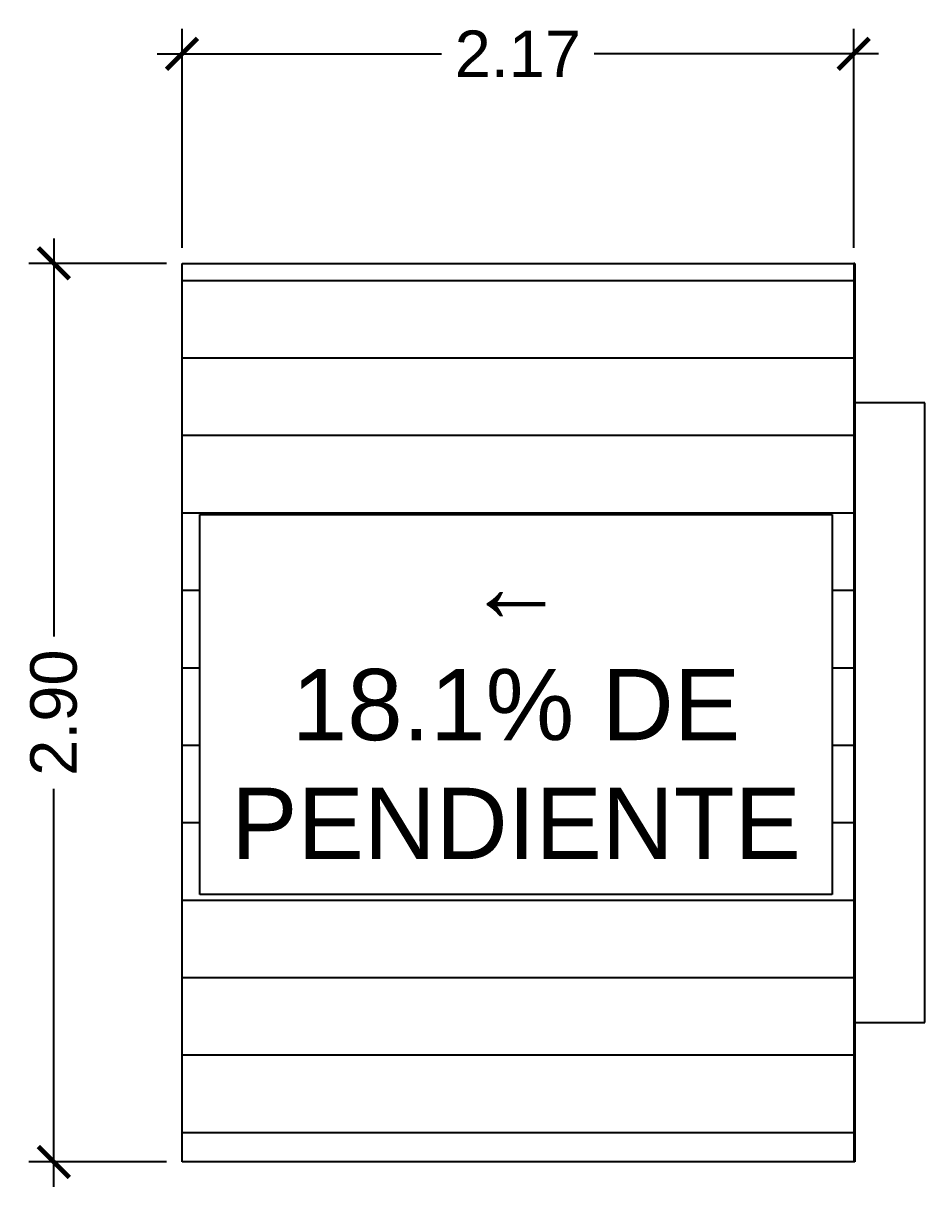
# Model space of a CAD drawing. Header units: metres. Extents: x 258817 to 259192, y 1878716 to 1878911.
# Drawn here: x 258997.105 to 259000.014, y 1878886.825 to 1878890.58 of the extents above; entities that cross this region are included whole.
import ezdxf

# ---------------------------------------------------------------- set-up
doc = ezdxf.new("R2010")
doc.units = ezdxf.units.M
doc.header["$MEASUREMENT"] = 0
doc.layers.add('Vistas', color=7, linetype='Continuous')
doc.styles.get("Standard").update_dxf_attribs({"font": 'arial.ttf'})
doc.dimstyles.new('JPcotas75', dxfattribs={"dimtxt": 0.15, "dimasz": 0.1, "dimexe": 0.08, "dimexo": 0.05, "dimgap": 0.05, "dimtad": 0, "dimzin": 1, "dimdsep": 46, "dimtxsty": 'Standard', "dimblk": 'ARCHTICK', "dimcen": 2.5, "dimdle": 0.08, "dimclrd": 1, "dimclre": 1, "dimclrt": 2, "dimadec": 0, "dimazin": 0, "dimtfac": 1, "dimtmove": 1, "dimatfit": 2, "dimfxl": 1.25, "dimarcsym": 0})

# ---------------------------------------------------------------- blocks, each defined once
blk = doc.blocks.new('_ArchTick')
at = {"color": 0, "linetype": 'ByBlock', "const_width": 0.15}
blk.add_lwpolyline([(-0.5, -0.5), (0.5, 0.5)], dxfattribs=at)
blk = doc.blocks.new('*D422')
at = {"layer": 'Defpoints', "color": 0, "transparency": 16777216}
for p in [(258999.7846, 1878890.4815), (258997.6174, 1878889.805), (258999.7846, 1878889.805)]:
    blk.add_point(p, dxfattribs=at)
at = {"layer": 'Vistas', "color": 1, "lineweight": -2, "transparency": 16777216}
for p, q in [((258997.6174, 1878889.855), (258997.6174, 1878890.5615)), ((258999.7846, 1878889.855), (258999.7846, 1878890.5615)), ((258997.5374, 1878890.4815), (258998.4549, 1878890.4815)), ((258999.8646, 1878890.4815), (258998.9471, 1878890.4815))]:
    blk.add_line(p, q, dxfattribs=at)
at = {"layer": 'Vistas', "color": 1, "lineweight": -2, "transparency": 16777216, "xscale": 0.1, "yscale": 0.1, "zscale": 0.1, "rotation": 180}
blk.add_blockref('_ArchTick', (258997.6174, 1878890.4815), dxfattribs=at)
at = {"layer": 'Vistas', "color": 1, "lineweight": -2, "transparency": 16777216, "xscale": 0.1, "yscale": 0.1, "zscale": 0.1}
blk.add_blockref('_ArchTick', (258999.7846, 1878890.4815), dxfattribs=at)
at = {"layer": 'Vistas', "color": 2, "transparency": 16777216, "insert": (258998.701, 1878890.4815), "char_height": 0.15, "attachment_point": 5}
blk.add_mtext('2.17', dxfattribs=at)
blk = doc.blocks.new('*D423')
at = {"layer": 'Defpoints', "color": 0, "transparency": 16777216}
for p in [(258997.2036, 1878889.805), (258997.6174, 1878889.805), (258997.6174, 1878886.905)]:
    blk.add_point(p, dxfattribs=at)
at = {"layer": 'Vistas', "color": 1, "lineweight": -2, "transparency": 16777216}
for p, q in [((258997.2036, 1878889.885), (258997.2036, 1878888.6008)), ((258997.5674, 1878889.805), (258997.1236, 1878889.805)), ((258997.2036, 1878886.825), (258997.2036, 1878888.1091)), ((258997.5674, 1878886.905), (258997.1236, 1878886.905))]:
    blk.add_line(p, q, dxfattribs=at)
at = {"layer": 'Vistas', "color": 1, "lineweight": -2, "transparency": 16777216, "xscale": 0.1, "yscale": 0.1, "zscale": 0.1}
for p, rotation in [((258997.2036, 1878889.805), 90), ((258997.2036, 1878886.905), 270)]:
    blk.add_blockref('_ArchTick', p, dxfattribs=dict(at, rotation=rotation))
at = {"layer": 'Vistas', "color": 2, "transparency": 16777216, "insert": (258997.2036, 1878888.355), "char_height": 0.15, "attachment_point": 5, "rotation": 90}
blk.add_mtext('2.90', dxfattribs=at)

msp = doc.modelspace()

# ---------------------------------------------------------------- hatches: boundary and pattern name
at = {"layer": 'Vistas'}
h = msp.add_hatch(dxfattribs=at)
h.set_pattern_fill('ANSI31', color=256, scale=2, angle=315)
h.set_pattern_definition([(0, (0, 0), (6e-17, 0.25), [])])
h.paths.add_polyline_path([(258999.78461, 1878889.80497), (258997.61742, 1878889.80497), (258997.61742, 1878886.90497), (258999.78461, 1878886.90497)])

# ---------------------------------------------------------------- linework, layer by layer
for p, q in [((258997.61742, 1878886.90497), (258997.61742, 1878889.80497)), ((258997.61742, 1878889.80497), (258999.78461, 1878889.80497)), ((258999.78461, 1878889.80497), (258999.78461, 1878886.90497)), ((258999.78817, 1878889.80497), (258999.78461, 1878889.80497)), ((258999.78817, 1878889.80497), (258999.78817, 1878889.35497)), ((259000.01363, 1878889.35497), (258999.78817, 1878889.35497)), ((258999.78817, 1878889.35497), (258999.78817, 1878887.35497)), ((259000.01363, 1878887.35497), (259000.01363, 1878889.35497)), ((258999.78817, 1878887.35497), (259000.01363, 1878887.35497)), ((258999.78817, 1878887.35497), (258999.78817, 1878886.90497)), ((258999.78461, 1878886.90497), (258997.61742, 1878886.90497)), ((258999.78817, 1878886.90497), (258999.78461, 1878886.90497))]:
    msp.add_line(p, q, dxfattribs=at)

# ---------------------------------------------------------------- dimensions: what is measured, and where the dimension line sits
dim = msp.add_linear_dim(base=(258999.78461, 1878890.48146), p1=(258997.61742, 1878889.80497), p2=(258999.78461, 1878889.80497), dimstyle='JPcotas75', dxfattribs=at)
dim.commit()
dim.dimension.update_dxf_attribs({"geometry": '*D422', "text_midpoint": (258998.70101, 1878890.48146)})
dim = msp.add_linear_dim(base=(258997.20361, 1878889.80497), p1=(258997.61742, 1878886.90497), p2=(258997.61742, 1878889.80497), angle=90, dimstyle='JPcotas75', dxfattribs=at)
dim.commit()
dim.dimension.update_dxf_attribs({"geometry": '*D423', "text_midpoint": (258997.20361, 1878888.35497)})

# ---------------------------------------------------------------- next in the draw order: texts
at = {"layer": 'Vistas', "insert": (258997.79005, 1878888.87952), "char_height": 0.23, "attachment_point": 1, "bg_fill": 19, "box_fill_scale": 1.5, "bg_fill_color": 256, "bg_fill_transparency": 0}
msp.add_mtext_dynamic_manual_height_columns('\\pxqc;←\\P18.1% DE PENDIENTE', width=1.8096678, gutter_width=1.15, heights=[0], dxfattribs=at)

doc.saveas('drawing.dxf')
